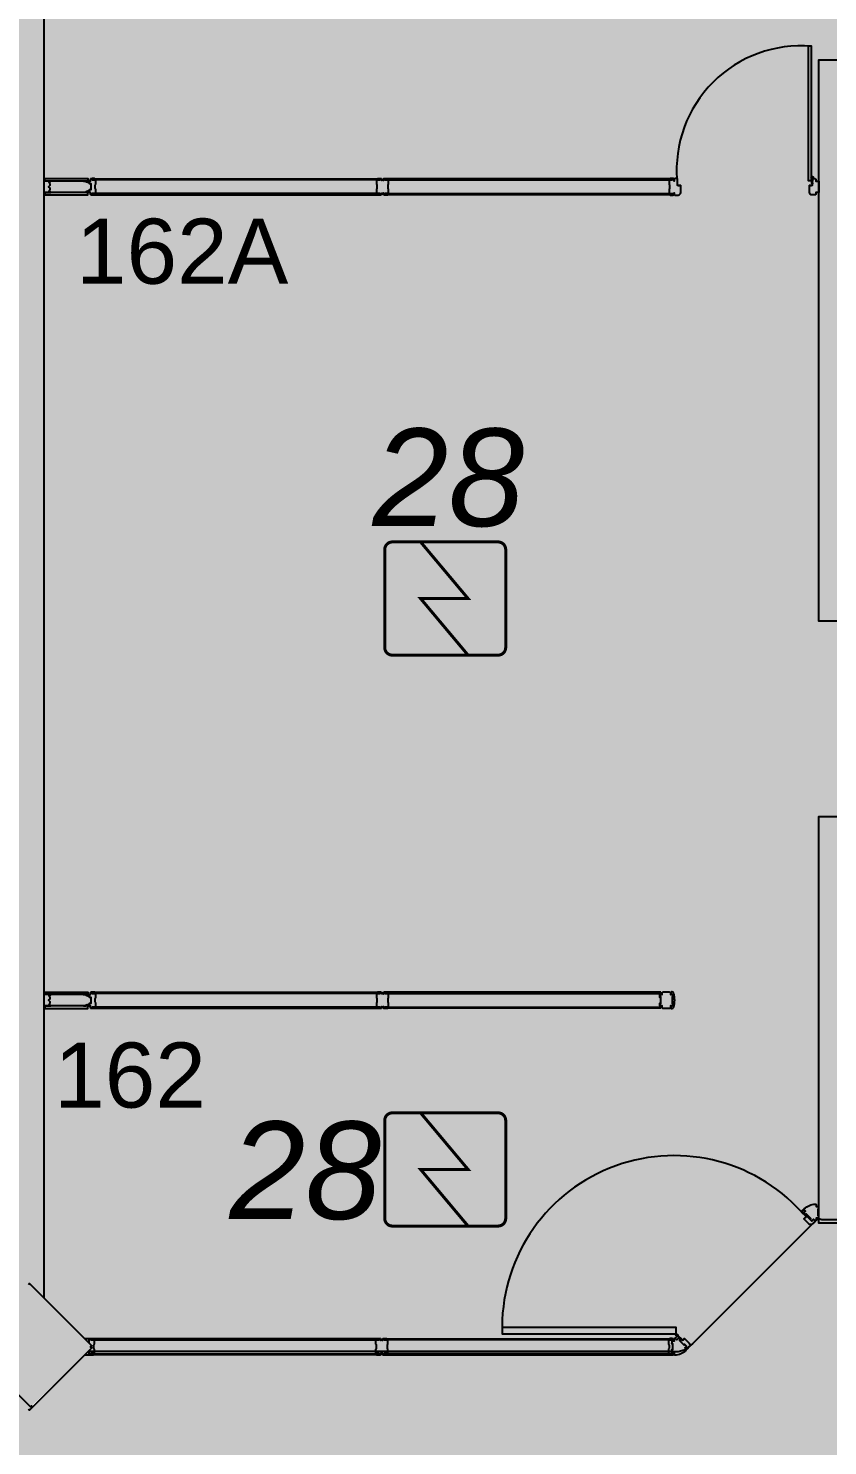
# Model space of a CAD drawing. Header units: metres. Extents: x -331 to 2982, y 362 to 2539.
# Drawn here: x 827.87 to 832.78, y 1626.21 to 1634.92 of the extents above; entities that cross this region are included whole.
import ezdxf

# ---------------------------------------------------------------- set-up
doc = ezdxf.new("R2010")
doc.units = ezdxf.units.M
doc.linetypes.add('XR_BL2_3 PAV$0$CONTINUOUS', pattern=[0])
doc.layers.get('0').update_dxf_attribs({"color": 251})
doc.layers.add('_corredores', color=251, linetype='Continuous', plot=False)
doc.layers.add('_salas', color=251, linetype='Continuous', plot=False)
for name, color, linetype in [('ALV', 251, 'Continuous'), ('CX', 251, 'Continuous'), ('DET. FUMAÇA', 1, 'Continuous'), ('Detector_antigo', 84, 'Continuous'), ('Div', 251, 'Continuous'), ('Est', 251, 'Continuous'), ('Texto_Salas', 251, 'Continuous'), ('vid', 251, 'Continuous')]:
    doc.layers.add(name, color=color, linetype=linetype)
doc.styles.add('X3G_ENTITY_1416BAE9', font='arial.ttf', dxfattribs={"height": 0.6})
doc.styles.add('X3G_ENTITY_14227B12', font='arial.ttf', dxfattribs={"height": 0.4})
doc.styles.add('X3G_ENTITY_14227B13', font='arial.ttf', dxfattribs={"height": 0.4})

# ---------------------------------------------------------------- blocks, each defined once
blk = doc.blocks.new('Detector de fumaça')
at = {"layer": 'DET. FUMAÇA', "linetype": 'Continuous', "lineweight": 15, "const_width": 0.0187}
blk.add_lwpolyline([(774.5995, 539.8158), (775.2491, 539.8158, -0.414214), (775.2958, 539.769), (775.2958, 539.1669, -0.414214), (775.2491, 539.1202), (774.5995, 539.1202, -0.414214), (774.5527, 539.1669), (774.5527, 539.769, -0.414214)], format="xyb", close=True, dxfattribs=at)
blk.add_lwpolyline([(774.773, 539.8158), (775.0645, 539.468), (774.773, 539.468), (775.0645, 539.1202)], dxfattribs=at)

msp = doc.modelspace()

# ---------------------------------------------------------------- hatches: boundary and pattern name
at = {"layer": '_corredores', "transparency": 33554508}
h = msp.add_hatch(color=256, dxfattribs=at)
h.dxf.hatch_style = 1
h.paths.add_polyline_path([(849.579, 1608.9411), (849.579, 1612.2161), (852.229, 1612.2161), (852.229, 1614.6511), (851.629, 1614.6511), (851.629, 1624.5643), (870.399, 1624.5643), (870.399, 1626.4001), (870.209, 1626.4001), (870.209, 1626.5971), (870.023, 1626.7843), (866.324, 1626.785), (866.3084, 1626.7515), (866.2038, 1626.8336), (865.4424, 1627.5943), (864.014, 1627.5943), (862.5855, 1627.5943), (861.7756, 1626.785), (861.74, 1626.785), (861.7364, 1626.7841), (861.7229, 1626.7829), (861.7049, 1626.7829), (858.1107, 1626.785), (857.764, 1626.4383), (857.4173, 1626.785), (853.8241, 1626.785), (853.8085, 1626.7515), (853.7038, 1626.8336), (852.9425, 1627.5943), (851.514, 1627.5943), (849.7675, 1627.5943), (849.7675, 1626.8343), (849.6275, 1626.8343), (849.6275, 1629.9143), (841.254, 1629.9143), (841.254, 1628.0743), (840.4941, 1628.0743), (840.4941, 1627.1161), (840.7759, 1626.8343), (840.3941, 1626.4525), (840.0615, 1626.785), (836.4544, 1626.785), (836.4387, 1626.7515), (836.3341, 1626.8336), (835.5727, 1627.5943), (834.1443, 1627.5943), (832.7159, 1627.5943), (831.9059, 1626.785), (831.8704, 1626.785), (831.8668, 1626.7841), (831.8533, 1626.7829), (831.8353, 1626.7829), (828.241, 1626.785), (827.8943, 1626.4383), (827.5477, 1626.785), (823.9539, 1626.785), (823.9383, 1626.7515), (823.8336, 1626.8336), (823.0723, 1627.5943), (821.6438, 1627.5943), (820.2154, 1627.5943), (819.4055, 1626.785), (819.3699, 1626.785), (819.3663, 1626.7841), (819.3528, 1626.7829), (819.3348, 1626.7829), (815.7405, 1626.785), (815.3939, 1626.4383), (815.0472, 1626.785), (811.4539, 1626.785), (811.4383, 1626.7515), (811.3337, 1626.8336), (810.5723, 1627.5943), (809.1439, 1627.5943), (807.7155, 1627.5943), (806.9055, 1626.785), (806.8699, 1626.785), (806.8664, 1626.7841), (806.8529, 1626.7829), (806.8349, 1626.7829), (803.2406, 1626.785), (802.8939, 1626.4383), (802.5473, 1626.785), (798.9539, 1626.785), (798.9383, 1626.7515), (798.8337, 1626.8336), (798.0723, 1627.5943), (796.6439, 1627.5943), (795.2155, 1627.5943), (794.4055, 1626.785), (794.3699, 1626.785), (794.3664, 1626.7841), (794.3529, 1626.7829), (794.3349, 1626.7829), (790.7406, 1626.785), (790.3939, 1626.4383), (790.0473, 1626.785), (786.454, 1626.785), (786.4384, 1626.7515), (786.3338, 1626.8336), (785.5724, 1627.5943), (784.144, 1627.5943), (782.7155, 1627.5943), (781.9056, 1626.785), (781.87, 1626.785), (781.8664, 1626.7841), (781.8529, 1626.7829), (781.8349, 1626.7829), (778.2407, 1626.785), (777.894, 1626.4383), (777.5473, 1626.785), (773.9541, 1626.785), (773.9385, 1626.7515), (773.8338, 1626.8336), (773.0725, 1627.5943), (771.644, 1627.5943), (770.2156, 1627.5943), (769.4057, 1626.785), (769.3701, 1626.785), (769.3665, 1626.7841), (769.353, 1626.7829), (769.335, 1626.7829), (765.635, 1626.7843), (765.449, 1626.5971), (765.449, 1626.4001), (765.259, 1626.4001), (765.259, 1624.5643), (770.104, 1624.5643), (770.104, 1614.6511), (770.414, 1614.6511), (770.414, 1605.5311), (765.029, 1605.5311), (765.029, 1610.8311), (763.829, 1610.8311), (763.829, 1605.5311), (755.929, 1605.5311), (755.929, 1610.8311), (754.829, 1610.8311), (754.829, 1605.5311), (746.079, 1605.5311), (746.079, 1601.9161), (748.449, 1601.9161), (748.449, 1603.6161), (748.049, 1603.6161), (748.049, 1603.8161), (754.474, 1603.8161), (754.474, 1603.6161), (754.149, 1603.6161), (754.149, 1601.9161), (754.474, 1601.9161), (754.474, 1601.7161), (754.474, 1601.1911), (757.974, 1601.1911), (757.974, 1603.5911), (757.974, 1603.7911), (768.029, 1603.7911), (768.029, 1603.7711), (768.834, 1603.7711), (768.834, 1595.8111), (768.004, 1595.8111), (768.004, 1595.7911), (762.364, 1595.7911), (762.364, 1590.5811), (754.174, 1590.5811), (754.174, 1593.0661), (752.499, 1593.0661), (752.499, 1560.5411), (752.299, 1560.5411), (752.299, 1561.4411), (751.199, 1561.4411), (751.199, 1558.1161), (752.299, 1558.1161), (752.299, 1559.1161), (752.499, 1559.1161), (752.499, 1557.1161), (755.419, 1557.1161), (755.419, 1558.9661), (753.924, 1558.9661), (753.924, 1563.4411), (754.189, 1563.4411), (754.189, 1587.6511), (760.824, 1587.6511), (760.824, 1587.7411), (768.929, 1587.7411), (768.929, 1563.8411), (770.329, 1563.8411), (770.329, 1587.7411), (771.929, 1587.7411), (773.029, 1587.7411), (775.879, 1587.7411), (775.879, 1586.6411), (777.179, 1586.6411), (777.179, 1587.7411), (788.779, 1587.7411), (788.779, 1586.6411), (790.079, 1586.6411), (790.079, 1587.7411), (802.329, 1587.7411), (804.029, 1587.7411), (844.979, 1587.7411), (844.979, 1587.9161), (845.279, 1587.9161), (845.279, 1587.5625), (845.279, 1563.2411), (806.429, 1563.2411), (806.429, 1563.4411), (806.629, 1563.4411), (806.629, 1565.7911), (806.229, 1565.7911), (806.229, 1585.1911), (806.629, 1585.1911), (806.629, 1587.5411), (803.039, 1587.5411), (803.039, 1576.8411), (798.689, 1576.8411), (796.094, 1576.8411, -0.496898), (794.3598, 1575.527), (793.5592, 1573.0628), (798.509, 1571.4495), (798.509, 1560.7211), (794.829, 1560.7211), (794.829, 1560.5411), (794.829, 1557.5511), (801.129, 1557.5511), (801.129, 1556.4511), (802.329, 1556.4511), (802.329, 1557.5511), (805.229, 1557.5511), (805.229, 1556.4511), (806.429, 1556.4511), (806.429, 1560.6911), (845.279, 1560.6911), (845.279, 1555.9965), (846.404, 1555.9965), (846.404, 1556.8911), (846.054, 1556.8911), (846.054, 1556.9911), (846.454, 1556.9911), (846.454, 1560.6911), (849.204, 1560.6911), (849.204, 1556.9911), (849.604, 1556.9911), (849.604, 1556.8911), (849.254, 1556.8911), (849.254, 1555.9965), (850.479, 1555.9965), (850.479, 1563.2411), (849.579, 1563.2411), (849.579, 1572.2911), (849.579, 1575.9411), (849.579, 1587.5625), (849.579, 1588.1411), (849.679, 1588.1411), (849.679, 1587.9911), (866.719, 1587.9911), (870.339, 1587.9911), (870.339, 1595.7911), (866.429, 1595.7911), (866.429, 1595.7211), (852.429, 1595.7211), (852.429, 1590.3911), (849.579, 1590.3911)])
h.paths.add_polyline_path([(845.139, 1595.8411), (845.279, 1595.8411), (845.279, 1590.3411), (839.679, 1590.3411), (775.879, 1590.3411), (773.004, 1590.3411), (773.004, 1595.8111), (771.774, 1595.8111), (771.774, 1603.7661), (773.119, 1603.7661), (773.119, 1603.8211), (845.139, 1603.8211)], flags=16)
h.paths.add_polyline_path([(846.026, 1605.5311), (845.019, 1605.5311), (845.019, 1609.9311), (845.029, 1610.8311), (843.829, 1610.8311), (843.829, 1605.5311), (835.029, 1605.5311), (835.029, 1610.8311), (833.829, 1610.8311), (833.829, 1605.5311), (825.029, 1605.5311), (825.029, 1610.8311), (823.829, 1610.8311), (823.829, 1605.5311), (815.029, 1605.5311), (815.029, 1610.8311), (813.829, 1610.8311), (813.829, 1605.5311), (805.029, 1605.5311), (805.029, 1610.8311), (803.829, 1610.8311), (803.829, 1605.5311), (795.029, 1605.5311), (795.029, 1610.8311), (793.829, 1610.8311), (793.829, 1605.5311), (785.029, 1605.5311), (785.029, 1610.8311), (783.829, 1610.8311), (783.829, 1605.5311), (775.029, 1605.5311), (775.029, 1610.8311), (773.999, 1610.8311), (773.999, 1605.5311), (773.214, 1605.5311), (773.214, 1614.6511), (773.144, 1614.6511), (773.1437, 1620.1313), (775.1643, 1620.1313), (775.1643, 1622.0513), (773.6443, 1622.0513), (773.6443, 1621.6313), (773.184, 1621.6313), (773.184, 1624.5643), (845.949, 1624.5632), (845.9494, 1621.6313), (845.4887, 1621.6313), (845.4887, 1622.0513), (843.9887, 1622.0513), (843.9887, 1621.6313), (843.9687, 1620.1313), (845.9487, 1620.1313), (845.949, 1614.6511), (846.026, 1614.6511)], flags=16)
h.paths.add_polyline_path([(865.1904, 1593.8059, -2.788173), (864.4071, 1590.6278), (864.5694, 1590.7057), (864.758, 1590.3806), (866.0583, 1591.2781, -0.450063), (866.3503, 1592.4627), (865.616, 1593.8618), (865.2979, 1593.6615)], flags=16)
h.paths.add_polyline_path([(845.264, 1626.4525), (844.8822, 1626.8343), (845.264, 1627.2162), (845.6458, 1626.8343)], flags=16)
h.paths.add_polyline_path([(851.514, 1626.4525), (851.1322, 1626.8343), (851.514, 1627.2162), (851.8958, 1626.8343)], flags=16)
h.paths.add_polyline_path([(834.1442, 1626.4525), (833.7624, 1626.8343), (834.1442, 1627.2162), (834.526, 1626.8343)], flags=16)
h.paths.add_polyline_path([(864.014, 1626.4525), (863.6322, 1626.8343), (864.014, 1627.2162), (864.3958, 1626.8343)], flags=16)
h.paths.add_polyline_path([(821.6442, 1626.4525), (821.2623, 1626.8343), (821.6442, 1627.2162), (822.026, 1626.8343)], flags=16)
h.paths.add_polyline_path([(809.5258, 1626.8343), (809.144, 1626.4525), (808.7622, 1626.8343), (809.144, 1627.2162)], flags=16)
h.paths.add_polyline_path([(797.0258, 1626.8343), (796.644, 1626.4525), (796.2622, 1626.8343), (796.644, 1627.2162)], flags=16)
h.paths.add_polyline_path([(784.5258, 1626.8343), (784.1439, 1626.4525), (783.7621, 1626.8343), (784.1439, 1627.2162)], flags=16)
h.paths.add_polyline_path([(772.0258, 1626.8343), (771.644, 1626.4525), (771.2622, 1626.8343), (771.644, 1627.2162)], flags=16)
h.paths.add_polyline_path([(767.5755, 1593.944), (767.4281, 1593.8407), (767.223, 1594.0851), (766.3285, 1593.1906, -0.414214), (766.3285, 1592.3916), (767.223, 1591.4971), (767.4281, 1591.7414), (767.5755, 1591.6382, -3.171595)], flags=16)
at = {"layer": '_salas', "transparency": 33554559}
h = msp.add_hatch(color=256, dxfattribs=at)
h.dxf.hatch_style = 1
h.paths.add_polyline_path([(870.379, 1637.7293), (851.629, 1637.7293), (851.629, 1639.2843), (851.299, 1639.2843), (851.299, 1637.7293), (840.564, 1637.7293), (840.564, 1639.2843), (840.234, 1639.2843), (840.234, 1637.7293), (765.239, 1637.7293), (765.239, 1626.3801), (765.429, 1626.3801), (765.429, 1626.5771), (765.615, 1626.7643), (769.3501, 1626.765), (769.3826, 1626.773), (769.4342, 1626.8136), (770.1916, 1627.5703), (770.2047, 1627.5834), (770.229, 1627.5743), (771.624, 1627.5743), (773.0191, 1627.5743), (773.0434, 1627.5834), (773.0565, 1627.5703), (773.8138, 1626.8136), (773.8655, 1626.773), (773.898, 1626.765), (777.5273, 1626.765), (777.8669, 1626.4254), (777.8811, 1626.4254), (778.2207, 1626.765), (781.85, 1626.765), (781.8825, 1626.773), (781.9342, 1626.8136), (782.6915, 1627.5703), (782.7046, 1627.5834), (782.7289, 1627.5743), (784.124, 1627.5743), (785.519, 1627.5743), (785.5433, 1627.5834), (785.5564, 1627.5703), (786.3138, 1626.8136), (786.3654, 1626.773), (786.3979, 1626.765), (790.0273, 1626.765), (790.3669, 1626.4254), (790.3739, 1626.4325), (790.7206, 1626.765), (794.3499, 1626.765), (794.3824, 1626.773), (794.4341, 1626.8136), (795.1914, 1627.5703), (795.2045, 1627.5834), (795.2289, 1627.5743), (796.6239, 1627.5743), (798.0189, 1627.5743), (798.0433, 1627.5834), (798.0564, 1627.5703), (798.8137, 1626.8136), (798.8654, 1626.773), (798.8979, 1626.765), (802.5273, 1626.765), (802.8669, 1626.4254), (802.8739, 1626.4325), (803.2206, 1626.765), (806.8499, 1626.765), (806.8824, 1626.773), (806.9341, 1626.8136), (807.6914, 1627.5703), (807.7045, 1627.5834), (807.7289, 1627.5743), (809.1239, 1627.5743), (810.5189, 1627.5743), (810.5433, 1627.5834), (810.5564, 1627.5703), (811.3137, 1626.8136), (811.3654, 1626.773), (811.3979, 1626.765), (815.0272, 1626.765), (815.3668, 1626.4254), (815.3739, 1626.4325), (815.7205, 1626.765), (819.3499, 1626.765), (819.3824, 1626.773), (819.434, 1626.8136), (820.1914, 1627.5703), (820.2045, 1627.5834), (820.2288, 1627.5743), (821.6238, 1627.5743), (823.0189, 1627.5743), (823.0432, 1627.5834), (823.0563, 1627.5703), (823.8136, 1626.8136), (823.8653, 1626.773), (823.8978, 1626.765), (827.5277, 1626.765), (827.8673, 1626.4254), (827.8743, 1626.4325), (828.221, 1626.765), (831.8504, 1626.765), (831.8828, 1626.773), (831.9345, 1626.8136), (832.6919, 1627.5703), (832.7049, 1627.5834), (832.7293, 1627.5743), (834.1243, 1627.5743), (835.5193, 1627.5743), (835.5437, 1627.5834), (835.5568, 1627.5703), (836.3141, 1626.8136), (836.3658, 1626.773), (836.3983, 1626.765), (840.0415, 1626.765), (840.3741, 1626.4325), (840.7559, 1626.8143), (840.4741, 1627.0961), (840.4741, 1628.0543), (841.234, 1628.0543), (841.234, 1629.8943), (849.6075, 1629.8943), (849.6075, 1626.8143), (849.7475, 1626.8143), (849.7475, 1627.5743), (851.494, 1627.5743), (852.8891, 1627.5743), (852.9134, 1627.5834), (852.9265, 1627.5703), (853.6838, 1626.8136), (853.7355, 1626.773), (853.768, 1626.765), (857.3973, 1626.765), (857.7369, 1626.4254), (857.744, 1626.4325), (858.0907, 1626.765), (861.72, 1626.765), (861.7525, 1626.773), (861.8042, 1626.8136), (862.5615, 1627.5703), (862.5746, 1627.5834), (862.5989, 1627.5743), (863.994, 1627.5743), (865.389, 1627.5743), (865.4133, 1627.5834), (865.4264, 1627.5703), (866.1838, 1626.8136), (866.2354, 1626.773), (866.2679, 1626.765), (870.003, 1626.7643), (870.189, 1626.5771), (870.189, 1626.3801), (870.379, 1626.3801), (870.379, 1626.3801)])
h = msp.add_hatch(color=256, dxfattribs=at)
h.dxf.hatch_style = 1
h.paths.add_polyline_path([(870.399, 1637.7493), (851.649, 1637.7493), (851.649, 1639.3043), (851.319, 1639.3043), (851.319, 1637.7493), (840.584, 1637.7493), (840.584, 1639.3043), (840.254, 1639.3043), (840.254, 1637.7493), (765.259, 1637.7493), (765.259, 1626.4001), (765.449, 1626.4001), (765.449, 1626.5971), (765.635, 1626.7843), (769.3701, 1626.785), (769.4026, 1626.793), (769.4542, 1626.8336), (770.2116, 1627.5903), (770.2247, 1627.6034), (770.249, 1627.5943), (771.644, 1627.5943), (773.0391, 1627.5943), (773.0634, 1627.6034), (773.0765, 1627.5903), (773.8338, 1626.8336), (773.8855, 1626.793), (773.918, 1626.785), (777.5473, 1626.785), (777.8869, 1626.4454), (777.894, 1626.4525), (778.2407, 1626.785), (781.87, 1626.785), (781.9025, 1626.793), (781.9542, 1626.8336), (782.7115, 1627.5903), (782.7246, 1627.6034), (782.7489, 1627.5943), (784.144, 1627.5943), (785.539, 1627.5943), (785.5633, 1627.6034), (785.5764, 1627.5903), (786.3338, 1626.8336), (786.3854, 1626.793), (786.4179, 1626.785), (790.0473, 1626.785), (790.3869, 1626.4454), (790.3939, 1626.4525), (790.7406, 1626.785), (794.3699, 1626.785), (794.4024, 1626.793), (794.4541, 1626.8336), (795.2114, 1627.5903), (795.2245, 1627.6034), (795.2489, 1627.5943), (796.6439, 1627.5943), (798.0389, 1627.5943), (798.0633, 1627.6034), (798.0764, 1627.5903), (798.8337, 1626.8336), (798.8854, 1626.793), (798.9179, 1626.785), (802.5473, 1626.785), (802.8869, 1626.4454), (802.8939, 1626.4525), (803.2406, 1626.785), (806.8699, 1626.785), (806.9024, 1626.793), (806.9541, 1626.8336), (807.7114, 1627.5903), (807.7245, 1627.6034), (807.7489, 1627.5943), (809.1439, 1627.5943), (810.5389, 1627.5943), (810.5633, 1627.6034), (810.5764, 1627.5903), (811.3337, 1626.8336), (811.3854, 1626.793), (811.4179, 1626.785), (815.0472, 1626.785), (815.3868, 1626.4454), (815.3939, 1626.4525), (815.7405, 1626.785), (819.3699, 1626.785), (819.4024, 1626.793), (819.454, 1626.8336), (820.2114, 1627.5903), (820.2245, 1627.6034), (820.2488, 1627.5943), (821.6438, 1627.5943), (823.0389, 1627.5943), (823.0632, 1627.6034), (823.0763, 1627.5903), (823.8336, 1626.8336), (823.8853, 1626.793), (823.9178, 1626.785), (827.5477, 1626.785), (827.8873, 1626.4454), (827.8943, 1626.4525), (828.241, 1626.785), (831.8704, 1626.785), (831.9028, 1626.793), (831.9545, 1626.8336), (832.7119, 1627.5903), (832.7249, 1627.6034), (832.7493, 1627.5943), (834.1443, 1627.5943), (835.5393, 1627.5943), (835.5637, 1627.6034), (835.5768, 1627.5903), (836.3341, 1626.8336), (836.3858, 1626.793), (836.4183, 1626.785), (840.0615, 1626.785), (840.3941, 1626.4525), (840.7759, 1626.8343), (840.4941, 1627.1161), (840.4941, 1628.0743), (841.254, 1628.0743), (841.254, 1629.9143), (849.6275, 1629.9143), (849.6275, 1626.8343), (849.7675, 1626.8343), (849.7675, 1627.5943), (851.514, 1627.5943), (852.9091, 1627.5943), (852.9334, 1627.6034), (852.9465, 1627.5903), (853.7038, 1626.8336), (853.7555, 1626.793), (853.788, 1626.785), (857.4173, 1626.785), (857.7569, 1626.4454), (857.764, 1626.4525), (858.1107, 1626.785), (861.74, 1626.785), (861.7725, 1626.793), (861.8242, 1626.8336), (862.5815, 1627.5903), (862.5946, 1627.6034), (862.6189, 1627.5943), (864.014, 1627.5943), (865.409, 1627.5943), (865.4333, 1627.6034), (865.4464, 1627.5903), (866.2038, 1626.8336), (866.2554, 1626.793), (866.2879, 1626.785), (870.023, 1626.7843), (870.209, 1626.5971), (870.209, 1626.4001), (870.399, 1626.4001), (870.399, 1626.4001)])

# ---------------------------------------------------------------- linework, layer by layer
at = {"color": 251, "true_color": 0x606060}
msp.add_lwpolyline([(834.1443, 1627.5943), (832.7493, 1627.5943), (832.7249, 1627.6034), (832.7119, 1627.5903), (831.9545, 1626.8336), (831.9028, 1626.793), (831.8668, 1626.7841), (831.8533, 1626.7829), (831.8353, 1626.7829), (831.8343, 1626.785), (828.241, 1626.785), (827.9014, 1626.4454), (827.8943, 1626.4525), (827.8873, 1626.4454), (827.5477, 1626.785)], dxfattribs=at)
at = {"layer": 'ALV'}
msp.add_line((827.9691, 1635.1133), (827.9691, 1627.1153), dxfattribs=at)
for points in [[(832.8691, 1631.2743), (832.7291, 1631.2743), (832.7291, 1634.7243), (832.8691, 1634.7243)], [(832.9191, 1627.5743), (832.7291, 1627.5743), (832.7291, 1630.0743), (832.8691, 1630.0743)]]:
    msp.add_lwpolyline(points, dxfattribs=at)
at = {"layer": 'CX'}
for points in [[(832.6643, 1634.8076), (832.6641, 1633.9826), (832.6841, 1633.9826), (832.6843, 1634.8076)], [(831.8545, 1626.8946), (831.8545, 1626.9326), (830.7845, 1626.9326), (830.7845, 1626.8946)]]:
    msp.add_lwpolyline(points, close=True, dxfattribs=at)
at = {"layer": 'CX', "linetype": 'Continuous'}
msp.add_lwpolyline([(832.6918, 1633.9923, -0.414214), (832.6938, 1633.9943), (832.7066, 1633.9943, -0.414214), (832.7116, 1633.9893), (832.7116, 1633.9793), (832.7291, 1633.9793), (832.7291, 1633.9133), (832.7291, 1633.9093), (832.7115, 1633.9093), (832.7115, 1633.8993, -0.422579), (832.7067, 1633.8943), (832.6882, 1633.8943, -0.414214), (832.6717, 1633.9108), (832.6717, 1633.9513, -0.414214), (832.6737, 1633.9533), (832.6812, 1633.9533), (832.6797, 1633.951), (832.6857, 1633.951), (832.6842, 1633.9533), (832.6917, 1633.9533), (832.6918, 1633.965), (832.693, 1633.965), (832.693, 1633.9656), (832.69, 1633.9656), (832.69, 1633.9774), (832.6894, 1633.978), (832.6894, 1633.9639), (832.6868, 1633.9639), (832.6868, 1633.9939), (832.6853, 1633.9939), (832.6853, 1633.9965, -3.099483), (832.6922, 1633.9951, 0.294496), (832.691, 1633.9933), (832.691, 1633.9806), (832.693, 1633.9806), (832.693, 1633.981), (832.6918, 1633.981), (832.6918, 1633.9923)], format="xyb", close=True, dxfattribs=at)
at = {"layer": 'CX'}
for points in [[(828.0085, 1633.9563), (828.0061, 1633.9668, 0.194954), (828.0052, 1633.9681), (828.0036, 1633.9691, -0.387702), (828.0029, 1633.9717), (828.0045, 1633.9748), (828.0041, 1633.9751), (828.0017, 1633.9705), (828.0013, 1633.9712), (828.0013, 1633.9777), (828.0131, 1633.9777), (828.0131, 1633.9793), (827.9691, 1633.9793), (827.9691, 1633.9093), (828.0131, 1633.9093), (828.0131, 1633.9109), (828.0013, 1633.9109), (828.0013, 1633.9174), (828.0017, 1633.9181), (828.0041, 1633.9136), (828.0045, 1633.9138), (828.0029, 1633.9169, -0.387702), (828.0036, 1633.9195), (828.0052, 1633.9206, 0.194954), (828.0061, 1633.9218), (828.0085, 1633.9323, 0.268551), (828.007, 1633.9371), (827.9992, 1633.9422), (827.9992, 1633.9465), (828.007, 1633.9515, 0.268551)], [(830.0479, 1633.9863), (830.0519, 1633.9863, -0.414214), (830.0549, 1633.9833), (830.0549, 1633.9887, -0.439162), (830.0609, 1633.9953), (830.0789, 1633.9953, -0.414214), (830.0799, 1633.9943), (830.0799, 1633.9938), (830.0649, 1633.9938), (830.0649, 1633.9865), (830.0797, 1633.9865, -0.322891), (830.0854, 1633.9813), (830.0854, 1633.961, -0.13729), (830.0847, 1633.9584), (830.0831, 1633.9558, 0.13729), (830.0824, 1633.9532), (830.0824, 1633.9443), (830.0824, 1633.9355, 0.13729), (830.0831, 1633.9329), (830.0847, 1633.9303, -0.13729), (830.0854, 1633.9277), (830.0854, 1633.9073, -0.322891), (830.0797, 1633.9021), (830.0649, 1633.9021), (830.0649, 1633.8948), (830.0799, 1633.8948), (830.0799, 1633.8943, -0.414214), (830.0789, 1633.8933), (830.0609, 1633.8933, -0.439162), (830.0549, 1633.9), (830.0549, 1633.9053, -0.414214), (830.0519, 1633.9023), (830.0479, 1633.9023, -0.414214), (830.0449, 1633.9053), (830.0449, 1633.9, -0.439162), (830.0389, 1633.8933), (830.0209, 1633.8933, -0.414214), (830.0199, 1633.8943), (830.0199, 1633.8948), (830.0349, 1633.8948), (830.0349, 1633.9021), (830.0201, 1633.9021, -0.322891), (830.0144, 1633.9073), (830.0144, 1633.9277, -0.13729), (830.0151, 1633.9303), (830.0167, 1633.9329, 0.13729), (830.0174, 1633.9355), (830.0174, 1633.9443), (830.0174, 1633.9532, 0.13729), (830.0167, 1633.9558), (830.0151, 1633.9584, -0.13729), (830.0144, 1633.961), (830.0144, 1633.9813, -0.322891), (830.0201, 1633.9865), (830.0349, 1633.9865), (830.0349, 1633.9938), (830.0199, 1633.9938), (830.0199, 1633.9943, -0.414214), (830.0209, 1633.9953), (830.0389, 1633.9953, -0.439162), (830.0449, 1633.9887), (830.0449, 1633.9833, -0.414214)], [(831.8407, 1633.9), (831.8407, 1633.9075), (831.8419, 1633.9075), (831.8419, 1633.898, 0.422579), (831.8467, 1633.8929), (831.8652, 1633.8929, 0.414214), (831.8817, 1633.9094), (831.8817, 1633.9509, 0.414214), (831.8797, 1633.9529), (831.8722, 1633.9529), (831.8737, 1633.9506), (831.8677, 1633.9506), (831.8692, 1633.9529), (831.8617, 1633.9529), (831.8618, 1633.9929, 0.414214), (831.8598, 1633.9949), (831.847, 1633.9949, 0.414214), (831.842, 1633.99), (831.842, 1633.9795), (831.8407, 1633.9795), (831.8407, 1633.9887, 0.439162), (831.8347, 1633.9953), (831.8167, 1633.9953, 0.414214), (831.8157, 1633.9943), (831.8157, 1633.9938), (831.8307, 1633.9938), (831.8307, 1633.9865), (831.8159, 1633.9865, 0.322891), (831.8102, 1633.9813), (831.8102, 1633.961, 0.13729), (831.8109, 1633.9584), (831.8125, 1633.9558, -0.13729), (831.8132, 1633.9532), (831.8132, 1633.9443), (831.8132, 1633.9355, -0.13729), (831.8125, 1633.9329), (831.8109, 1633.9303, 0.13729), (831.8102, 1633.9277), (831.8102, 1633.9073, 0.322891), (831.8159, 1633.9021), (831.8307, 1633.9021), (831.8307, 1633.8948), (831.8157, 1633.8948), (831.8157, 1633.8943, 0.414214), (831.8167, 1633.8933), (831.8347, 1633.8933, 0.439162)], [(828.0085, 1628.9563), (828.0061, 1628.9668, 0.194954), (828.0052, 1628.9681), (828.0036, 1628.9691, -0.387702), (828.0029, 1628.9717), (828.0045, 1628.9748), (828.0041, 1628.9751), (828.0017, 1628.9705), (828.0013, 1628.9712), (828.0013, 1628.9777), (828.0131, 1628.9777), (828.0131, 1628.9793), (827.9691, 1628.9793), (827.9691, 1628.9093), (828.0131, 1628.9093), (828.0131, 1628.9109), (828.0013, 1628.9109), (828.0013, 1628.9174), (828.0017, 1628.9181), (828.0041, 1628.9136), (828.0045, 1628.9138), (828.0029, 1628.9169, -0.387702), (828.0036, 1628.9195), (828.0052, 1628.9206, 0.194954), (828.0061, 1628.9218), (828.0085, 1628.9323, 0.268551), (828.007, 1628.9371), (827.9992, 1628.9422), (827.9992, 1628.9465), (828.007, 1628.9515, 0.268551)], [(830.0479, 1628.9863), (830.0519, 1628.9863, -0.414214), (830.0549, 1628.9833), (830.0549, 1628.9887, -0.439162), (830.0609, 1628.9953), (830.0789, 1628.9953, -0.414214), (830.0799, 1628.9943), (830.0799, 1628.9938), (830.0649, 1628.9938), (830.0649, 1628.9865), (830.0797, 1628.9865, -0.322891), (830.0854, 1628.9813), (830.0854, 1628.961, -0.13729), (830.0847, 1628.9584), (830.0831, 1628.9558, 0.13729), (830.0824, 1628.9532), (830.0824, 1628.9443), (830.0824, 1628.9355, 0.13729), (830.0831, 1628.9329), (830.0847, 1628.9303, -0.13729), (830.0854, 1628.9277), (830.0854, 1628.9073, -0.322891), (830.0797, 1628.9021), (830.0649, 1628.9021), (830.0649, 1628.8948), (830.0799, 1628.8948), (830.0799, 1628.8943, -0.414214), (830.0789, 1628.8933), (830.0609, 1628.8933, -0.439162), (830.0549, 1628.9), (830.0549, 1628.9053, -0.414214), (830.0519, 1628.9023), (830.0479, 1628.9023, -0.414214), (830.0449, 1628.9053), (830.0449, 1628.9, -0.439162), (830.0389, 1628.8933), (830.0209, 1628.8933, -0.414214), (830.0199, 1628.8943), (830.0199, 1628.8948), (830.0349, 1628.8948), (830.0349, 1628.9021), (830.0201, 1628.9021, -0.322891), (830.0144, 1628.9073), (830.0144, 1628.9277, -0.13729), (830.0151, 1628.9303), (830.0167, 1628.9329, 0.13729), (830.0174, 1628.9355), (830.0174, 1628.9443), (830.0174, 1628.9532, 0.13729), (830.0167, 1628.9558), (830.0151, 1628.9584, -0.13729), (830.0144, 1628.961), (830.0144, 1628.9813, -0.322891), (830.0201, 1628.9865), (830.0349, 1628.9865), (830.0349, 1628.9938), (830.0199, 1628.9938), (830.0199, 1628.9943, -0.414214), (830.0209, 1628.9953), (830.0389, 1628.9953, -0.439162), (830.0449, 1628.9887), (830.0449, 1628.9833, -0.414214)], [(831.7549, 1628.9646), (831.7549, 1628.9618), (831.7539, 1628.9618, -0.414214), (831.7534, 1628.9623), (831.7534, 1628.9793), (831.7684, 1628.9793), (831.7684, 1628.9903, -0.414214), (831.7734, 1628.9953), (831.8134, 1628.9953, -0.414214), (831.8184, 1628.9903), (831.8184, 1628.9793), (831.8334, 1628.9793), (831.8334, 1628.9623, -0.414214), (831.8329, 1628.9618), (831.8319, 1628.9618), (831.8319, 1628.9628, 0.414214), (831.8301, 1628.9646), (831.8284, 1628.9646), (831.8284, 1628.9241), (831.8301, 1628.9241, 0.414214), (831.8319, 1628.9258), (831.8319, 1628.9268), (831.8329, 1628.9268, -0.414214), (831.8334, 1628.9263), (831.8334, 1628.9093), (831.8184, 1628.9093), (831.8184, 1628.8983, -0.414214), (831.8134, 1628.8933), (831.7934, 1628.8933), (831.7734, 1628.8933, -0.414214), (831.7684, 1628.8983), (831.7684, 1628.9093), (831.7534, 1628.9093), (831.7534, 1628.9263, -0.414214), (831.7539, 1628.9268), (831.7549, 1628.9268), (831.7549, 1628.9241), (831.7584, 1628.9241), (831.7584, 1628.9646)], [(831.8277, 1628.8933, 0.32019), (831.8372, 1628.9001, -0.002744), (831.8406, 1628.9109, 0.332744), (831.8401, 1628.912, -0.702025), (831.8408, 1628.9157, 0.317833), (831.8416, 1628.9165, 0.05088), (831.8444, 1628.9443, 0.05088), (831.8416, 1628.9721, 0.317833), (831.8408, 1628.973, -0.702025), (831.8401, 1628.9767, 0.332744), (831.8406, 1628.9778, -0.002744), (831.8372, 1628.9886, 0.32019), (831.8277, 1628.9953), (831.8254, 1628.9953, 0.414214), (831.8204, 1628.9903), (831.8204, 1628.9793), (831.8334, 1628.9793), (831.8334, 1628.9623, -0.414214), (831.8329, 1628.9618), (831.8319, 1628.9618), (831.8319, 1628.9628, 0.414214), (831.8301, 1628.9646), (831.8284, 1628.9646), (831.8284, 1628.9241), (831.8301, 1628.9241, 0.414214), (831.8319, 1628.9258), (831.8319, 1628.9268), (831.8329, 1628.9268, -0.414214), (831.8334, 1628.9263), (831.8334, 1628.9093), (831.8204, 1628.9093), (831.8204, 1628.8983, 0.414214), (831.8254, 1628.8933)], [(832.7287, 1627.659, -0.414214), (832.7282, 1627.6585), (832.7272, 1627.6585), (832.7272, 1627.6595, 0.414214), (832.7255, 1627.6612), (832.7237, 1627.6612), (832.7237, 1627.641), (832.7237, 1627.6207), (832.7255, 1627.6207, 0.414214), (832.7272, 1627.6225), (832.7272, 1627.6235), (832.7282, 1627.6235, -0.414214), (832.7287, 1627.623), (832.7287, 1627.606), (832.7137, 1627.606), (832.7137, 1627.595, -0.668179), (832.7052, 1627.5914), (832.6974, 1627.5992), (832.6868, 1627.5886), (832.6748, 1627.6006, -0.414214), (832.6748, 1627.6013), (832.6755, 1627.602), (832.6762, 1627.6013, 0.414214), (832.6787, 1627.6013), (832.6799, 1627.6026), (832.6513, 1627.6312), (832.65, 1627.63, 0.414214), (832.65, 1627.6275), (832.6508, 1627.6268), (832.65, 1627.6261, -0.414214), (832.6493, 1627.6261), (832.6373, 1627.6381), (832.6479, 1627.6487), (832.6401, 1627.6565, -0.441105), (832.6405, 1627.6639, -0.152372), (832.7083, 1627.692, -0.441105), (832.7137, 1627.687), (832.7137, 1627.676), (832.7287, 1627.676)], [(828.2475, 1626.7918), (828.263, 1626.8073), (828.2559, 1626.8143), (828.263, 1626.8214), (828.2475, 1626.8368), (828.2475, 1626.8589, -0.439162), (828.2535, 1626.8655), (828.2715, 1626.8655, -0.414214), (828.2725, 1626.8645), (828.2725, 1626.864), (828.2575, 1626.864), (828.2575, 1626.8567), (828.2723, 1626.8567, -0.322891), (828.278, 1626.8515), (828.278, 1626.8312, -0.13729), (828.2773, 1626.8286), (828.2757, 1626.826, 0.13729), (828.275, 1626.8234), (828.275, 1626.8145), (828.275, 1626.8057, 0.13729), (828.2757, 1626.8031), (828.2773, 1626.8005, -0.13729), (828.278, 1626.7979), (828.278, 1626.7775, -0.322891), (828.2723, 1626.7723), (828.2575, 1626.7723), (828.2575, 1626.765), (828.2725, 1626.765), (828.2725, 1626.7645, -0.414214), (828.2715, 1626.7635), (828.2535, 1626.7635, -0.439162), (828.2475, 1626.7702)], [(830.0429, 1626.8565), (830.0469, 1626.8565, -0.414214), (830.0499, 1626.8535), (830.0499, 1626.8589, -0.439162), (830.0559, 1626.8655), (830.0739, 1626.8655, -0.414214), (830.0749, 1626.8645), (830.0749, 1626.864), (830.0599, 1626.864), (830.0599, 1626.8567), (830.0747, 1626.8567, -0.322891), (830.0804, 1626.8515), (830.0804, 1626.8312, -0.13729), (830.0797, 1626.8286), (830.0781, 1626.826, 0.13729), (830.0774, 1626.8234), (830.0774, 1626.8145), (830.0774, 1626.8057, 0.13729), (830.0781, 1626.8031), (830.0797, 1626.8005, -0.13729), (830.0804, 1626.7979), (830.0804, 1626.7775, -0.322891), (830.0747, 1626.7723), (830.0599, 1626.7723), (830.0599, 1626.765), (830.0749, 1626.765), (830.0749, 1626.7645, -0.414214), (830.0739, 1626.7635), (830.0559, 1626.7635, -0.439162), (830.0499, 1626.7702), (830.0499, 1626.7755, -0.414214), (830.0469, 1626.7725), (830.0429, 1626.7725, -0.414214), (830.0399, 1626.7755), (830.0399, 1626.7702, -0.439162), (830.0339, 1626.7635), (830.0159, 1626.7635, -0.414214), (830.0149, 1626.7645), (830.0149, 1626.765), (830.0299, 1626.765), (830.0299, 1626.7723), (830.0151, 1626.7723, -0.322891), (830.0094, 1626.7775), (830.0094, 1626.7979, -0.13729), (830.0101, 1626.8005), (830.0117, 1626.8031, 0.13729), (830.0124, 1626.8057), (830.0124, 1626.8145), (830.0124, 1626.8234, 0.13729), (830.0117, 1626.826), (830.0101, 1626.8286, -0.13729), (830.0094, 1626.8312), (830.0094, 1626.8515, -0.322891), (830.0151, 1626.8567), (830.0299, 1626.8567), (830.0299, 1626.864), (830.0149, 1626.864), (830.0149, 1626.8645, -0.414214), (830.0159, 1626.8655), (830.0339, 1626.8655, -0.439162), (830.0399, 1626.8589), (830.0399, 1626.8535, -0.414214)], [(831.8086, 1626.7985, -0.13729), (831.8093, 1626.8011), (831.8109, 1626.8037, 0.13729), (831.8116, 1626.8063), (831.8116, 1626.8151), (831.8116, 1626.824, 0.13729), (831.8109, 1626.8266), (831.8093, 1626.8292, -0.13729), (831.8086, 1626.8318), (831.8086, 1626.8521, -0.322891), (831.8143, 1626.8573), (831.8291, 1626.8573), (831.8291, 1626.8646), (831.8141, 1626.8646), (831.8141, 1626.8651, -0.414214), (831.8151, 1626.8661), (831.8331, 1626.8661, -0.439162), (831.8391, 1626.8595), (831.8391, 1626.8501), (831.8261, 1626.8501), (831.8261, 1626.8331, 0.414214), (831.8266, 1626.8326), (831.8276, 1626.8326), (831.8276, 1626.8336, -0.414214), (831.8294, 1626.8354), (831.8311, 1626.8354), (831.8311, 1626.8151), (831.8311, 1626.7949), (831.8294, 1626.7949, -0.414214), (831.8276, 1626.7966), (831.8276, 1626.7976), (831.8266, 1626.7976, 0.414214), (831.8261, 1626.7971), (831.8261, 1626.7801), (831.8391, 1626.7801), (831.8391, 1626.7695, -0.439162), (831.8331, 1626.7629), (831.8151, 1626.7629, -0.414214), (831.8141, 1626.7639), (831.8141, 1626.7644), (831.8291, 1626.7644), (831.8291, 1626.7717), (831.8143, 1626.7717, -0.322891), (831.8086, 1626.7769)], [(831.8261, 1626.7801), (831.8411, 1626.7801), (831.8411, 1626.7691, 0.440902), (831.8466, 1626.7641, 0.152386), (831.9144, 1626.7922, 0.440902), (831.9147, 1626.7996), (831.9069, 1626.8074), (831.9176, 1626.818), (831.9055, 1626.83, 0.414214), (831.9048, 1626.83), (831.9041, 1626.8293), (831.9048, 1626.8286, -0.414214), (831.9048, 1626.8261), (831.9036, 1626.8249), (831.8749, 1626.8535), (831.8762, 1626.8548, -0.414214), (831.8787, 1626.8548), (831.8794, 1626.8541), (831.8801, 1626.8548, 0.414214), (831.8801, 1626.8555), (831.8681, 1626.8675), (831.8574, 1626.8569), (831.8497, 1626.8647, 0.668179), (831.8411, 1626.8611), (831.8411, 1626.8501), (831.8261, 1626.8501), (831.8261, 1626.8331, 0.414214), (831.8266, 1626.8326), (831.8276, 1626.8326), (831.8276, 1626.8336, -0.414214), (831.8294, 1626.8354), (831.8311, 1626.8354), (831.8311, 1626.8151), (831.8311, 1626.7949), (831.8294, 1626.7949, -0.414214), (831.8276, 1626.7966), (831.8276, 1626.7976), (831.8266, 1626.7976, 0.414214), (831.8261, 1626.7971)], [(831.8577, 1626.8572), (831.8507, 1626.8643, -0.414214), (831.8507, 1626.8713), (831.8597, 1626.8804, -0.414214), (831.8625, 1626.8804), (831.8705, 1626.8724), (831.8695, 1626.8713), (831.8699, 1626.871), (831.8713, 1626.8724), (831.8713, 1626.8724), (831.8622, 1626.8813, 0.294496), (831.8601, 1626.8818, -3.099483), (831.8639, 1626.8876), (831.8657, 1626.8858), (831.8647, 1626.8848), (831.8861, 1626.8637), (831.8843, 1626.8619), (831.8742, 1626.8718), (831.8742, 1626.8709), (831.8827, 1626.8626), (831.8806, 1626.8605), (831.8809, 1626.8601), (831.8819, 1626.8611), (831.8901, 1626.8528), (831.8954, 1626.8581), (831.896, 1626.8554), (831.9002, 1626.8597), (831.8975, 1626.8602), (831.9028, 1626.8655, -0.414214), (831.9057, 1626.8655), (831.9343, 1626.8369, -0.414214), (831.9343, 1626.8136), (831.9212, 1626.8005, -0.422579), (831.9143, 1626.8006), (831.9072, 1626.8077), (831.9176, 1626.818), (831.9055, 1626.83, 0.414214), (831.9048, 1626.83), (831.9041, 1626.8293), (831.9048, 1626.8286, -0.414214), (831.9048, 1626.8261), (831.9036, 1626.8249), (831.8749, 1626.8535), (831.8762, 1626.8548, -0.414214), (831.8787, 1626.8548), (831.8794, 1626.8541), (831.8801, 1626.8548, 0.414214), (831.8801, 1626.8555), (831.8681, 1626.8675)]]:
    msp.add_lwpolyline(points, format="xyb", close=True, dxfattribs=at)
at = {"layer": 'CX', "linetype": 'XR_BL2_3 PAV$0$CONTINUOUS'}
for points in [[(828.2794, 1633.8933), (828.2612, 1633.8933, -0.420879), (828.2554, 1633.8998), (828.2554, 1633.9095), (828.2354, 1633.9095), (828.2354, 1633.9155), (828.2305, 1633.9146), (828.23, 1633.9126, -0.414214), (828.227, 1633.9096), (828.2185, 1633.9096), (828.2122, 1633.9096), (828.2122, 1633.9108), (828.2185, 1633.9108), (828.227, 1633.9108, 0.414214), (828.2288, 1633.9126), (828.2293, 1633.9148, -0.414214), (828.2303, 1633.9158), (828.2375, 1633.9171, 0.212526), (828.2389, 1633.918), (828.2394, 1633.9188), (828.2403, 1633.9182), (828.2394, 1633.9168, -0.204506), (828.238, 1633.9159), (828.2369, 1633.9157), (828.2369, 1633.911), (828.2497, 1633.911), (828.2497, 1633.927), (828.2589, 1633.927), (828.2589, 1633.9466), (828.2589, 1633.962), (828.2497, 1633.962), (828.2497, 1633.978), (828.2369, 1633.978), (828.2369, 1633.9733), (828.238, 1633.9731, -0.204506), (828.2394, 1633.9723), (828.2403, 1633.9709), (828.2394, 1633.9702), (828.2389, 1633.971, 0.212526), (828.2375, 1633.9719), (828.2303, 1633.9732, -0.414214), (828.2293, 1633.9742), (828.2288, 1633.9764, 0.414214), (828.227, 1633.9782), (828.2227, 1633.9782), (828.2122, 1633.9782), (828.2122, 1633.9794), (828.2227, 1633.9794), (828.227, 1633.9794, -0.414214), (828.23, 1633.9764), (828.2305, 1633.9744), (828.2354, 1633.9736), (828.2354, 1633.9795), (828.2554, 1633.9795), (828.2554, 1633.9892, -0.420879), (828.2612, 1633.9957), (828.2794, 1633.9957, -0.414214), (828.2804, 1633.9947), (828.2804, 1633.9942), (828.2654, 1633.9942), (828.2654, 1633.9869), (828.2802, 1633.9869, -0.322891), (828.2859, 1633.9817), (828.2859, 1633.9614, -0.13729), (828.2852, 1633.9588), (828.2836, 1633.9562, 0.13729), (828.2829, 1633.9536), (828.2829, 1633.9443), (828.2829, 1633.9355, 0.13729), (828.2836, 1633.9329), (828.2852, 1633.9303, -0.13729), (828.2859, 1633.9277), (828.2859, 1633.9073, -0.322891), (828.2802, 1633.9021), (828.2654, 1633.9021), (828.2654, 1633.8948), (828.2804, 1633.8948), (828.2804, 1633.8943, -0.414214)], [(828.2794, 1628.8933), (828.2612, 1628.8933, -0.420879), (828.2554, 1628.8998), (828.2554, 1628.9095), (828.2354, 1628.9095), (828.2354, 1628.9155), (828.2305, 1628.9146), (828.23, 1628.9126, -0.414214), (828.227, 1628.9096), (828.2185, 1628.9096), (828.2122, 1628.9096), (828.2122, 1628.9108), (828.2185, 1628.9108), (828.227, 1628.9108, 0.414214), (828.2288, 1628.9126), (828.2293, 1628.9148, -0.414214), (828.2303, 1628.9158), (828.2375, 1628.9171, 0.212526), (828.2389, 1628.918), (828.2394, 1628.9188), (828.2403, 1628.9182), (828.2394, 1628.9168, -0.204506), (828.238, 1628.9159), (828.2369, 1628.9157), (828.2369, 1628.911), (828.2497, 1628.911), (828.2497, 1628.927), (828.2589, 1628.927), (828.2589, 1628.9466), (828.2589, 1628.962), (828.2497, 1628.962), (828.2497, 1628.978), (828.2369, 1628.978), (828.2369, 1628.9733), (828.238, 1628.9731, -0.204506), (828.2394, 1628.9723), (828.2403, 1628.9709), (828.2394, 1628.9702), (828.2389, 1628.971, 0.212526), (828.2375, 1628.9719), (828.2303, 1628.9732, -0.414214), (828.2293, 1628.9742), (828.2288, 1628.9764, 0.414214), (828.227, 1628.9782), (828.2227, 1628.9782), (828.2122, 1628.9782), (828.2122, 1628.9794), (828.2227, 1628.9794), (828.227, 1628.9794, -0.414214), (828.23, 1628.9764), (828.2305, 1628.9744), (828.2354, 1628.9736), (828.2354, 1628.9795), (828.2554, 1628.9795), (828.2554, 1628.9892, -0.420879), (828.2612, 1628.9957), (828.2794, 1628.9957, -0.414214), (828.2804, 1628.9947), (828.2804, 1628.9942), (828.2654, 1628.9942), (828.2654, 1628.9869), (828.2802, 1628.9869, -0.322891), (828.2859, 1628.9817), (828.2859, 1628.9614, -0.13729), (828.2852, 1628.9588), (828.2836, 1628.9562, 0.13729), (828.2829, 1628.9536), (828.2829, 1628.9443), (828.2829, 1628.9355, 0.13729), (828.2836, 1628.9329), (828.2852, 1628.9303, -0.13729), (828.2859, 1628.9277), (828.2859, 1628.9073, -0.322891), (828.2802, 1628.9021), (828.2654, 1628.9021), (828.2654, 1628.8948), (828.2804, 1628.8948), (828.2804, 1628.8943, -0.414214)]]:
    msp.add_lwpolyline(points, format="xyb", close=True, dxfattribs=at)
msp.add_lwpolyline([(832.6234, 1627.6435, -0.414214), (832.6234, 1627.6463), (832.6325, 1627.6554, -0.414214), (832.6395, 1627.6554), (832.647, 1627.6479), (832.6443, 1627.6453), (832.6434, 1627.6461), (832.6451, 1627.6477), (832.6385, 1627.6543, 0.414214), (832.6335, 1627.6543), (832.6245, 1627.6453, 0.414214), (832.6245, 1627.6445), (832.6294, 1627.6396), (832.6315, 1627.6416, -0.414214), (832.6326, 1627.6416), (832.6876, 1627.5867), (832.6979, 1627.597), (832.7046, 1627.5903, -0.422579), (832.7047, 1627.5834), (832.6917, 1627.5703, -0.414214), (832.6683, 1627.5703), (832.639, 1627.5996, -0.414214), (832.639, 1627.6025), (832.6443, 1627.6078), (832.6448, 1627.6051), (832.6491, 1627.6093), (832.6464, 1627.6099), (832.6517, 1627.6152), (832.624, 1627.6429)], format="xyb", dxfattribs=at)
at = {"layer": 'CX'}
for points in [[(828.2475, 1626.8368), (828.2475, 1626.8643), (828.2201, 1626.8643)], [(828.2201, 1626.7643), (828.2475, 1626.7643), (828.2475, 1626.7918)]]:
    msp.add_lwpolyline(points, dxfattribs=at)
at = {"layer": 'CX', "color": 251, "true_color": 0x606060}
for centre, radius, start, end in [((832.6199, 1634.0468), 0.7636, 85.16462, 184.82716), ((831.8411, 1626.9325), 1.0571, 42.26666, 181.85921)]:
    msp.add_arc(centre, radius, start, end, dxfattribs=at)
at = {"layer": 'Div', "linetype": 'ByBlock'}
for points in [[(828.2404, 1633.9795), (827.9748, 1633.9795), (827.9748, 1633.9945), (828.2404, 1633.9945)], [(828.2404, 1633.9091), (827.9748, 1633.9091), (827.9748, 1633.8941), (828.2404, 1633.8941)], [(828.2404, 1628.9795), (827.9748, 1628.9795), (827.9748, 1628.9945), (828.2404, 1628.9945)], [(828.2404, 1628.9091), (827.9748, 1628.9091), (827.9748, 1628.8941), (828.2404, 1628.8941)]]:
    msp.add_lwpolyline(points, close=True, dxfattribs=at)
at = {"layer": 'Est'}
msp.add_lwpolyline([(827.8741, 1626.4325), (827.8812, 1626.4254), (828.263, 1626.8073), (828.2559, 1626.8143), (828.263, 1626.8214), (827.8812, 1627.2032), (827.8741, 1627.1962)], dxfattribs=at)
at = {"layer": 'vid'}
for points in [[(828.2739, 1633.9938), (830.0349, 1633.9938), (830.0349, 1633.9865), (828.2739, 1633.9865)], [(831.828, 1633.9938), (830.0649, 1633.9938), (830.0649, 1633.9865), (831.828, 1633.9865)], [(828.2739, 1633.8948), (830.0349, 1633.8948), (830.0349, 1633.9021), (828.2739, 1633.9021)], [(831.828, 1633.8948), (830.0649, 1633.8948), (830.0649, 1633.9021), (831.828, 1633.9021)], [(828.2739, 1628.9938), (830.0349, 1628.9938), (830.0349, 1628.9865), (828.2739, 1628.9865)], [(831.7584, 1628.9938), (830.0649, 1628.9938), (830.0649, 1628.9865), (831.7584, 1628.9865)], [(828.2739, 1628.8948), (830.0349, 1628.8948), (830.0349, 1628.9021), (828.2739, 1628.9021)], [(831.7584, 1628.8948), (830.0649, 1628.8948), (830.0649, 1628.9021), (831.7584, 1628.9021)]]:
    msp.add_lwpolyline(points, close=True, dxfattribs=at)
for points in [[(830.0299, 1626.864), (828.2575, 1626.864), (828.2575, 1626.858), (830.0299, 1626.858)], [(830.0599, 1626.864), (831.8291, 1626.864), (831.8291, 1626.858), (830.0599, 1626.858)], [(830.0299, 1626.765), (828.2575, 1626.765), (828.2575, 1626.771), (830.0299, 1626.771)], [(830.0599, 1626.765), (831.8291, 1626.765), (831.8291, 1626.771), (830.0599, 1626.771)]]:
    msp.add_lwpolyline(points, dxfattribs=at)

# ---------------------------------------------------------------- block references
at = {"layer": 'DET. FUMAÇA', "linetype": 'Continuous', "lineweight": 0}
for p in [(55.5106, 1091.9454), (55.5106, 1088.4365)]:
    msp.add_blockref('Detector de fumaça', p, dxfattribs=at)

# ---------------------------------------------------------------- texts
at = {"layer": 'Detector_antigo', "linetype": 'Continuous', "lineweight": 0, "char_height": 0.6, "attachment_point": 1, "style": 'X3G_ENTITY_1416BAE9'}
for insert in [(829.9882, 1632.4584), (829.1091, 1628.1994)]:
    msp.add_mtext_dynamic_manual_height_columns('{\\fArial|b0|i1|c0|p34;28}', width=13.318804, gutter_width=2.5, heights=[0], dxfattribs=dict(at, insert=insert))
at = {"layer": 'Texto_Salas', "color": 251}
for s, style, p in [('162A', 'X3G_ENTITY_14227B12', (828.1664, 1633.3482)), ('162', 'X3G_ENTITY_14227B13', (828.0326, 1628.2846))]:
    msp.add_text(s, height=0.4, dxfattribs=dict(at, style=style)).set_placement(p)

doc.saveas('drawing.dxf')
